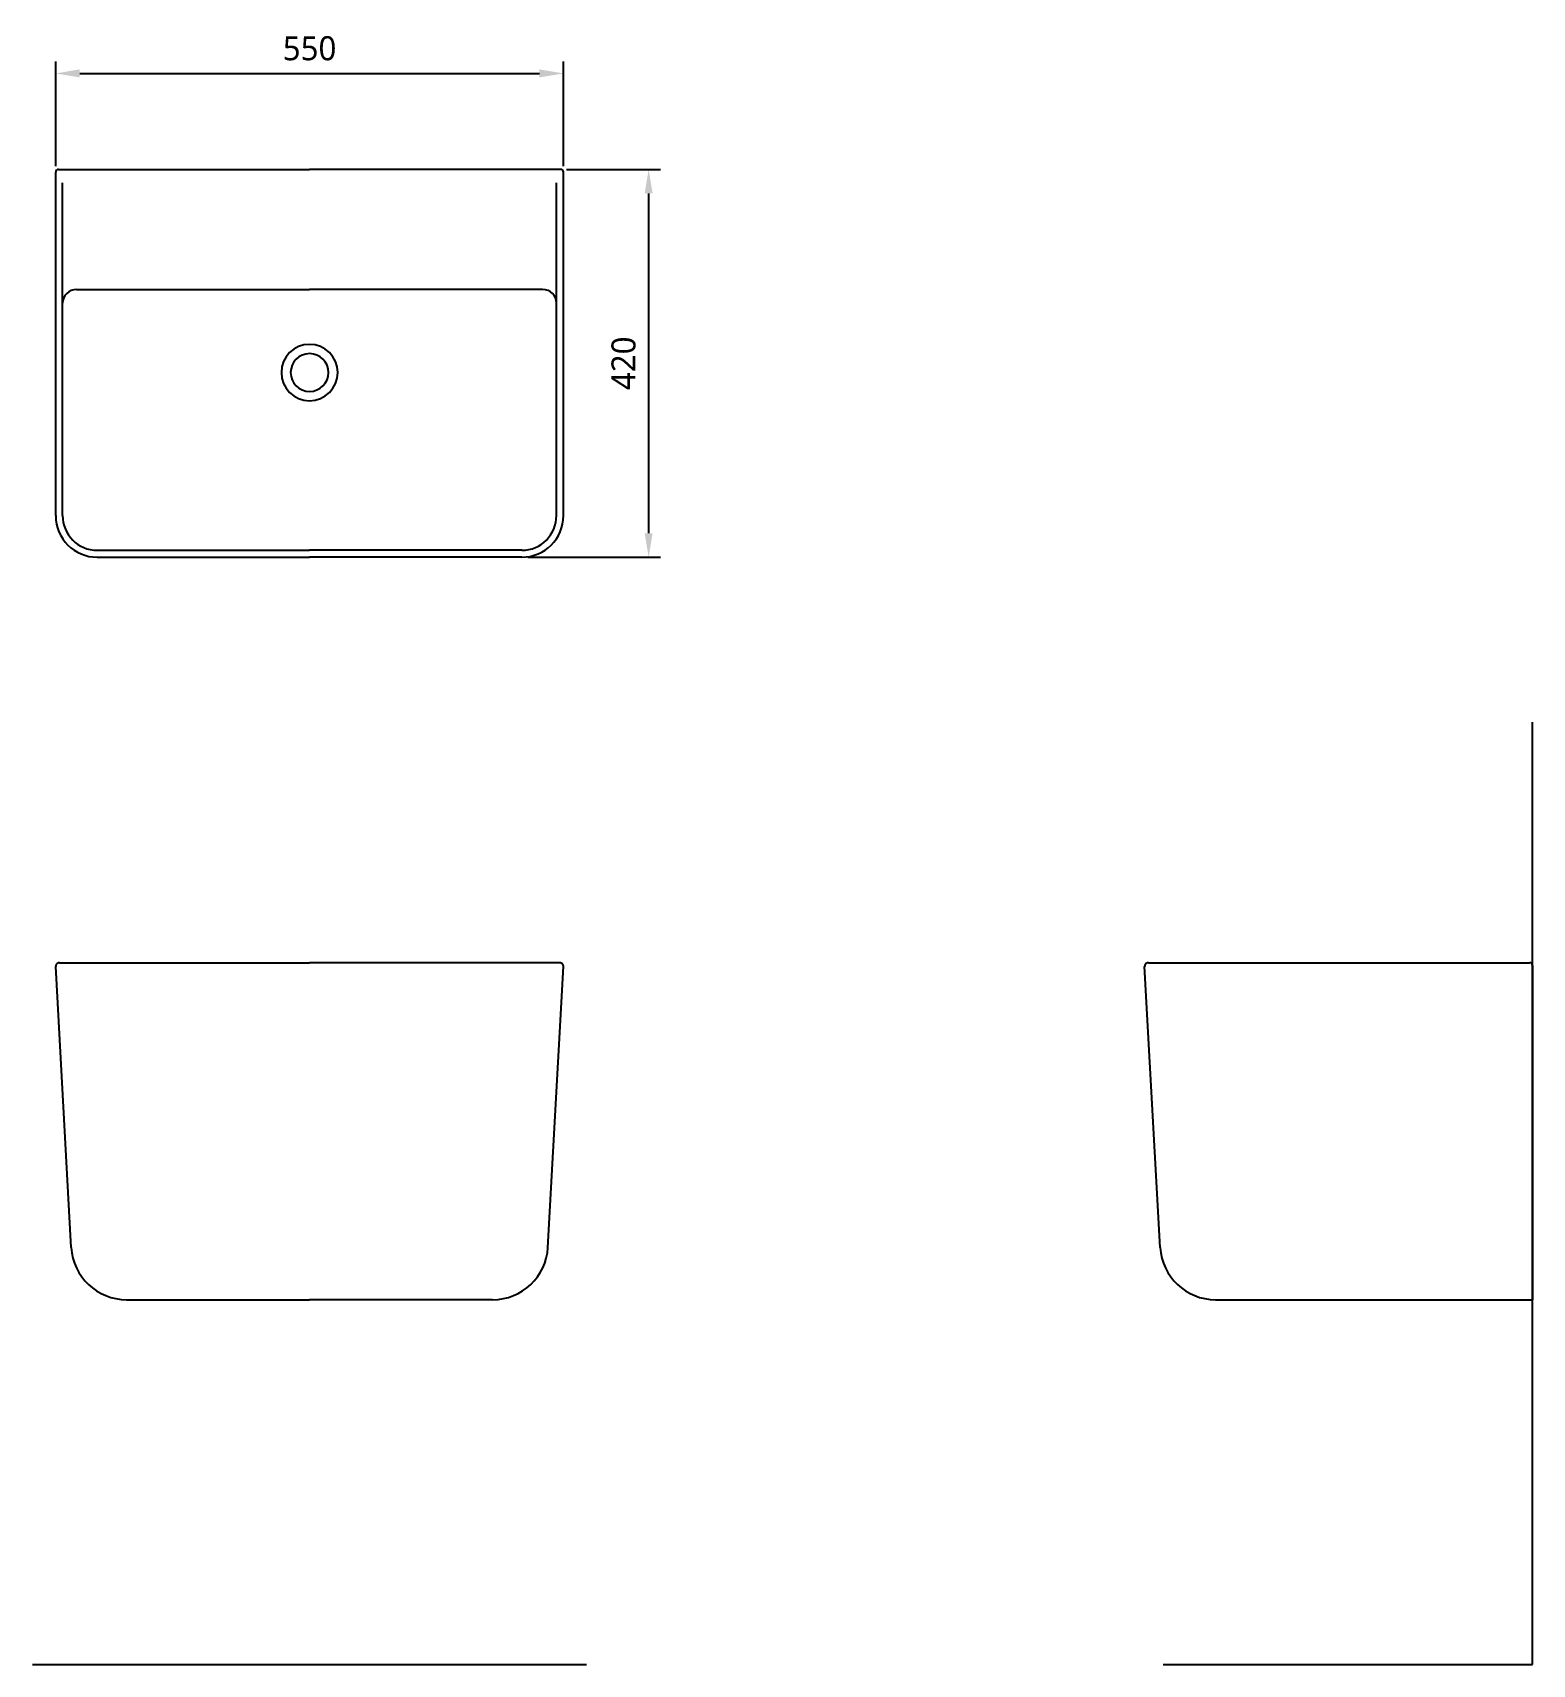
# Model space of a CAD drawing. Extents: x 7158 to 12797, y -4678 to -2578.
# Drawn here: x 11172 to 12797, y -4513 to -2745 of the extents above; entities that cross this region are included whole.
import ezdxf

# ---------------------------------------------------------------- set-up
doc = ezdxf.new("R2010")
doc.units = 0
doc.header["$LTSCALE"] = 20
doc.header["$MEASUREMENT"] = 0
doc.layers.get('0').update_dxf_attribs({"linetype": 'CONTINUOUS'})
doc.layers.get('DEFPOINTS').update_dxf_attribs({"linetype": 'CONTINUOUS'})
doc.layers.add('1', color=1, linetype='CONTINUOUS')
doc.layers.add('3', color=3, linetype='CONTINUOUS')
doc.styles.get("Standard").update_dxf_attribs({"font": 'NanumGothic.ttf'})
doc.dimstyles.get("Standard").update_dxf_attribs({"dimtxt": 2.5, "dimasz": 2, "dimexe": 2, "dimexo": 1, "dimgap": 1.5, "dimtad": 1, "dimdec": 0, "dimlfac": 10, "dimrnd": 0.5, "dimzin": 0, "dimdsep": 46, "dimtxsty": 'Standard', "dimcen": 0, "dimclrt": 2, "dimadec": 0, "dimazin": 0, "dimtfac": 1, "dimtdec": 0, "dimtmove": 0, "dimatfit": 3, "dimfxl": 1, "dimtolj": 1, "dimtzin": 0, "dimarcsym": 0})

# ---------------------------------------------------------------- blocks, each defined once
blk = doc.blocks.new('*D72')
at = {"color": 3, "lineweight": -2, "transparency": 16777216}
for p, q in [((11750.8, -2893.2), (11852.6, -2893.2)), ((11839.6, -2919.2), (11839.6, -3287.2)), ((11708.8, -3313.2), (11852.6, -3313.2))]:
    blk.add_line(p, q, dxfattribs=at)
at = {"color": 3, "transparency": 16777216}
for points in [[(11835.3, -2919.2), (11843.9, -2919.2), (11839.6, -2893.2)], [(11835.3, -3287.2), (11843.9, -3287.2), (11839.6, -3313.2)]]:
    blk.add_solid(points, dxfattribs=at)
at = {"layer": 'DEFPOINTS', "color": 0, "transparency": 16777216}
for p in [(11744.3, -2893.2), (11702.3, -3313.2), (11839.6, -3313.2)]:
    blk.add_point(p, dxfattribs=at)
at = {"color": 2, "transparency": 16777216, "insert": (11812.5, -3103.2), "char_height": 26, "attachment_point": 5, "rotation": 90}
blk.add_mtext('\\A1;420', dxfattribs=at)
blk = doc.blocks.new('*D73')
at = {"color": 3, "lineweight": -2, "transparency": 16777216}
for p, q in [((11197.3, -2889.7), (11197.3, -2776.2)), ((11223.3, -2789.2), (11721.3, -2789.2)), ((11747.3, -2889.7), (11747.3, -2776.2))]:
    blk.add_line(p, q, dxfattribs=at)
at = {"color": 3, "transparency": 16777216}
for points in [[(11223.3, -2784.8), (11223.3, -2793.5), (11197.3, -2789.2)], [(11721.3, -2784.8), (11721.3, -2793.5), (11747.3, -2789.2)]]:
    blk.add_solid(points, dxfattribs=at)
at = {"layer": 'DEFPOINTS', "color": 0, "transparency": 16777216}
for p in [(11747.3, -2789.2), (11197.3, -2896.2), (11747.3, -2896.2)]:
    blk.add_point(p, dxfattribs=at)
at = {"color": 2, "transparency": 16777216, "insert": (11472.3, -2762.1), "char_height": 26, "attachment_point": 5}
blk.add_mtext('\\A1;550', dxfattribs=at)

msp = doc.modelspace()

# ---------------------------------------------------------------- linework, layer by layer
at = {"color": 7}
for radius, start, end in [(30.5, 90, 270), (20.5, 90, 270), (30.5, 270, 90), (20.5, 270, 90)]:
    msp.add_arc((11472.3, -3113.2), radius, start, end, dxfattribs=at)
at = {"layer": '1'}
for p, q in [((12796.9, -4512.5), (12796.9, -3491.9)), ((11172.3, -4512.5), (11772.3, -4512.5)), ((12396.9, -4512.5), (12796.9, -4512.5))]:
    msp.add_line(p, q, dxfattribs=at)
at = {"layer": '3', "color": 7}
for p, q in [((11197.3, -3268.2), (11197.3, -2896.2)), ((11200.3, -2893.2), (11472.3, -2893.2)), ((11744.3, -2893.2), (11472.3, -2893.2)), ((11747.3, -3268.2), (11747.3, -2896.2)), ((11204.8, -3268.2), (11204.8, -3038.2)), ((11219.8, -3023.2), (11472.3, -3023.2)), ((11724.8, -3023.2), (11472.3, -3023.2)), ((11739.8, -3268.2), (11739.8, -3038.2)), ((11242.3, -3305.7), (11472.3, -3305.7)), ((11242.3, -3313.2), (11472.3, -3313.2)), ((11702.3, -3305.7), (11472.3, -3305.7)), ((11702.3, -3313.2), (11472.3, -3313.2)), ((11214.2, -4060.8), (11197.3, -3756.7)), ((11201.3, -3752.5), (11472.3, -3752.5)), ((11743.3, -3752.5), (11472.3, -3752.5)), ((11730.5, -4060.8), (11747.3, -3756.7)), ((11730.5, -4060.8), (11747.3, -3756.7)), ((12393.8, -4060.8), (12376.9, -3756.7)), ((12380.9, -3752.5), (12793.9, -3752.5)), ((12796.9, -3755.5), (12796.9, -4117.5)), ((11274.1, -4117.5), (11472.3, -4117.5)), ((11670.6, -4117.5), (11472.3, -4117.5)), ((12453.7, -4117.5), (12796.9, -4117.5))]:
    msp.add_line(p, q, dxfattribs=at)
at = {"layer": '3', "color": 2}
for p, q in [((11204.8, -3038.2), (11204.8, -2907.7)), ((11739.8, -3038.2), (11739.8, -2907.7))]:
    msp.add_line(p, q, dxfattribs=at)
at = {"layer": '3', "color": 7}
for centre, radius, start, end in [((11200.3, -2896.2), 3, 90, 180), ((11744.3, -2896.2), 3, 0, 90), ((11219.8, -3038.2), 15, 90, 180), ((11724.8, -3038.2), 15, 0, 90), ((11242.3, -3268.2), 45, 180, 270), ((11242.3, -3268.2), 37.5, 180, 270), ((11702.3, -3268.2), 45, 270, 0), ((11702.3, -3268.2), 37.5, 270, 0), ((11201.3, -3756.5), 4, 90, 183.2153), ((11743.3, -3756.5), 4, 356.7847, 90), ((11743.3, -3756.5), 4, 356.828, 90), ((12380.9, -3756.5), 4, 90, 183.172), ((12793.9, -3755.5), 3, 0, 90), ((11274.1, -4057.5), 60, 183.172, 270), ((11670.6, -4057.5), 60, 270, 356.828), ((12453.7, -4057.5), 60, 183.172, 270)]:
    msp.add_arc(centre, radius, start, end, dxfattribs=at)

# ---------------------------------------------------------------- dimensions: what is measured, and where the dimension line sits
dim = msp.add_linear_dim(base=(11747.3, -2789.2), p1=(11197.3, -2896.2), p2=(11747.3, -2896.2), dimstyle='Standard', override={"dimscale": 1.3, "dimtxt": 20, "dimasz": 20, "dimexe": 10, "dimexo": 5, "dimgap": 10, "dimlfac": 1, "dimzin": 8, "dimclrd": 3, "dimclre": 3, "dimfxl": 1.25, "dimarcsym": 1})
dim.commit()
dim.dimension.update_dxf_attribs({"geometry": '*D73', "text_midpoint": (11472.3, -2762.1)})
dim = msp.add_linear_dim(base=(11839.6, -3313.2), p1=(11744.3, -2893.2), p2=(11702.3, -3313.2), angle=90, dimstyle='Standard', override={"dimscale": 1.3, "dimtxt": 20, "dimasz": 20, "dimexe": 10, "dimexo": 5, "dimgap": 10, "dimlfac": 1, "dimzin": 8, "dimclrd": 3, "dimclre": 3, "dimfxl": 1.25, "dimarcsym": 1})
dim.commit()
dim.dimension.update_dxf_attribs({"geometry": '*D72', "text_midpoint": (11812.5, -3103.2)})

doc.saveas('drawing.dxf')
